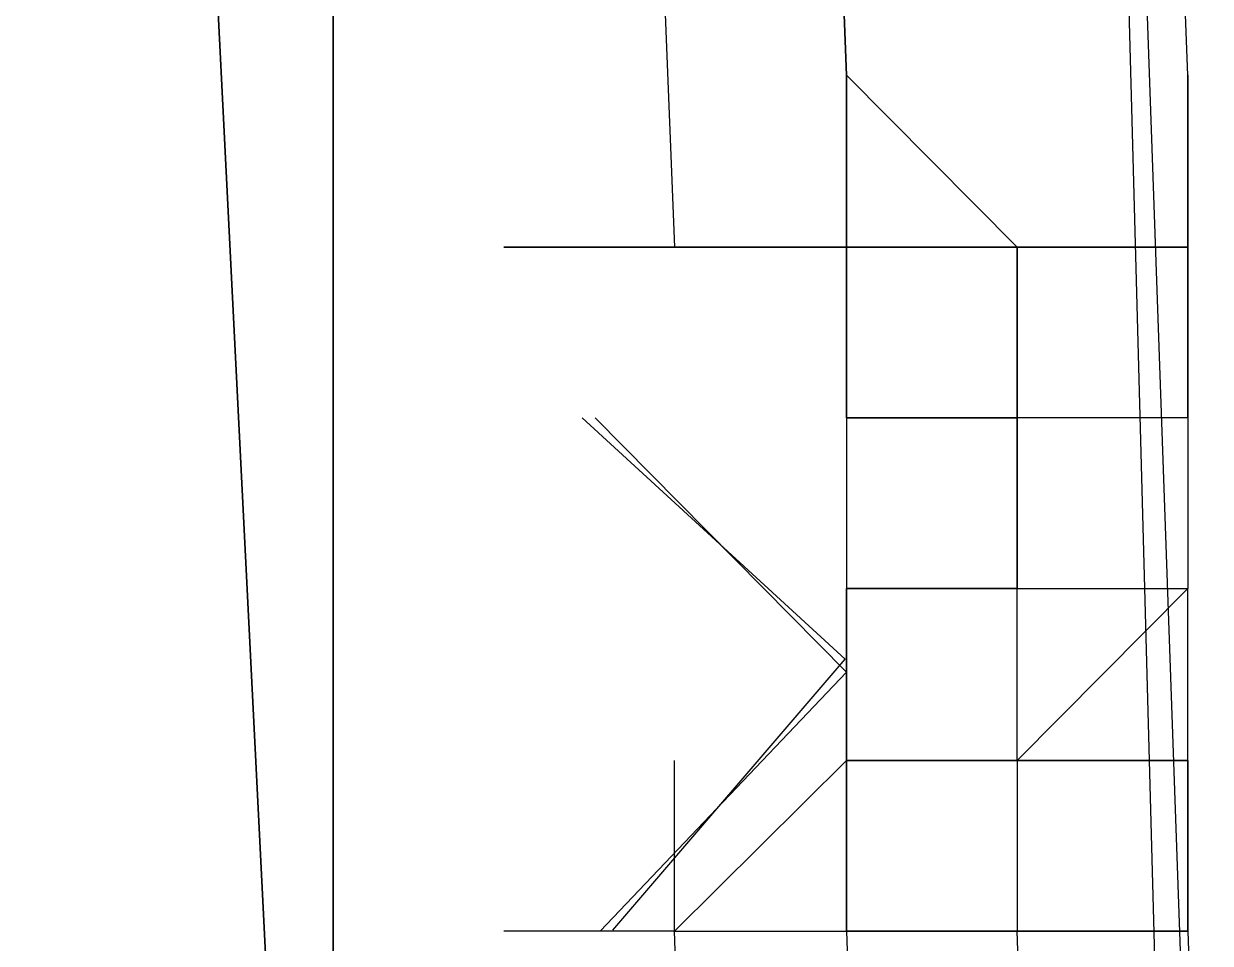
# Model space of a CAD drawing. Header units: feet. Extents: x -84 to 198, y -22 to 181.
# Drawn here: x 138.1626 to 138.255, y 110.7902 to 110.8618 of the extents above; entities that cross this region are included whole.
import ezdxf

# ---------------------------------------------------------------- set-up
doc = ezdxf.new("R2010")
doc.units = ezdxf.units.FT
doc.layers.add('A-LINEA', color=7, linetype='CONTINUOUS')

msp = doc.modelspace()

# ---------------------------------------------------------------- linework, layer by layer
at = {"layer": 'A-LINEA'}
for p, q in [((138.2267, 110.8578), (138.2267, 110.8444)), ((138.2267, 110.8578), (138.2267, 110.8444)), ((138.2, 110.8444), (138.2, 110.8444)), ((138.2, 110.8444), (138.2, 110.8444)), ((138.2, 110.8444), (138.2, 110.8444)), ((138.2, 110.8444), (138.2, 110.8444)), ((138.2133, 110.8444), (138.2133, 110.8444)), ((138.2133, 110.8444), (138.2133, 110.8444)), ((138.2133, 110.8444), (138.2133, 110.8444)), ((138.2133, 110.8444), (138.2267, 110.8444)), ((138.2133, 110.8444), (138.2133, 110.8444)), ((138.2133, 110.8444), (138.2133, 110.8444)), ((138.2133, 110.8444), (138.2133, 110.8444)), ((138.2133, 110.8444), (138.2133, 110.8444)), ((138.2133, 110.8444), (138.2133, 110.8444)), ((138.2133, 110.8444), (138.2133, 110.8444)), ((138.2133, 110.8444), (138.2267, 110.8444)), ((138.2133, 110.8444), (138.2267, 110.8444)), ((138.2133, 110.8444), (138.2133, 110.8444)), ((138.2133, 110.8444), (138.2133, 110.8444)), ((138.2133, 110.8444), (138.2133, 110.8444)), ((138.2133, 110.8444), (138.2133, 110.8444)), ((138.2133, 110.8444), (138.2133, 110.8444)), ((138.2133, 110.8444), (138.2133, 110.8444)), ((138.2133, 110.8444), (138.2133, 110.8444)), ((138.2133, 110.8444), (138.2133, 110.8444)), ((138.2133, 110.8444), (138.2133, 110.8444)), ((138.2133, 110.8444), (138.2133, 110.8444)), ((138.2133, 110.8444), (138.2133, 110.8444)), ((138.2133, 110.8444), (138.2267, 110.8444)), ((138.2133, 110.8444), (138.2133, 110.8444)), ((138.2133, 110.8444), (138.2133, 110.8444)), ((138.2133, 110.8444), (138.2133, 110.8444)), ((138.2133, 110.8444), (138.2133, 110.8444)), ((138.2133, 110.8444), (138.2133, 110.8444)), ((138.2133, 110.8444), (138.2133, 110.8444)), ((138.2133, 110.8444), (138.2267, 110.8444)), ((138.2133, 110.8444), (138.2267, 110.8444)), ((138.2133, 110.8444), (138.2133, 110.8444)), ((138.2133, 110.8444), (138.2133, 110.8444)), ((138.2133, 110.8444), (138.2133, 110.8444)), ((138.2133, 110.8444), (138.2133, 110.8444)), ((138.2133, 110.8444), (138.2133, 110.8444)), ((138.2133, 110.8444), (138.2133, 110.8444)), ((138.2133, 110.8444), (138.2133, 110.8444)), ((138.2133, 110.8444), (138.2133, 110.8444)), ((138.2267, 110.8444), (138.2267, 110.8444)), ((138.2267, 110.8444), (138.2267, 110.8444)), ((138.2267, 110.8444), (138.2267, 110.8444)), ((138.2267, 110.8444), (138.2267, 110.8444)), ((138.2267, 110.8444), (138.24, 110.8444)), ((138.2267, 110.8444), (138.2267, 110.8311)), ((138.2267, 110.8444), (138.2267, 110.8444)), ((138.2267, 110.8444), (138.2267, 110.8444)), ((138.2267, 110.8444), (138.2267, 110.8444)), ((138.2267, 110.8444), (138.2267, 110.8444)), ((138.2267, 110.8444), (138.2267, 110.8444)), ((138.2267, 110.8444), (138.2267, 110.8444)), ((138.2267, 110.8444), (138.2267, 110.8444)), ((138.2267, 110.8444), (138.2267, 110.8444)), ((138.2267, 110.8444), (138.2267, 110.8444)), ((138.24, 110.8444), (138.2267, 110.8444)), ((138.2267, 110.8444), (138.2267, 110.8444)), ((138.2267, 110.8444), (138.2267, 110.8444)), ((138.2267, 110.8444), (138.2267, 110.8444)), ((138.24, 110.8444), (138.2267, 110.8444)), ((138.2267, 110.8444), (138.2267, 110.8444)), ((138.2267, 110.8444), (138.2267, 110.8444)), ((138.2267, 110.8444), (138.2267, 110.8444)), ((138.2267, 110.8444), (138.2267, 110.8311)), ((138.2267, 110.8444), (138.2267, 110.8444)), ((138.2267, 110.8311), (138.2267, 110.8444)), ((138.2267, 110.8444), (138.2267, 110.8444)), ((138.2267, 110.8444), (138.2267, 110.8444)), ((138.2267, 110.8444), (138.2267, 110.8444)), ((138.2267, 110.8444), (138.2267, 110.8444)), ((138.2267, 110.8444), (138.2267, 110.8444)), ((138.2267, 110.8444), (138.2267, 110.8444)), ((138.2267, 110.8444), (138.2267, 110.8444)), ((138.2267, 110.8444), (138.2267, 110.8444)), ((138.2267, 110.8444), (138.2267, 110.8444)), ((138.2267, 110.8444), (138.2267, 110.8444)), ((138.2267, 110.8444), (138.2267, 110.8444)), ((138.2267, 110.8444), (138.2267, 110.8444)), ((138.2267, 110.8444), (138.2267, 110.8444)), ((138.2267, 110.8444), (138.2267, 110.8444)), ((138.2267, 110.8444), (138.2267, 110.8444)), ((138.2267, 110.8444), (138.2267, 110.8444)), ((138.2267, 110.8444), (138.2267, 110.8444)), ((138.2267, 110.8444), (138.24, 110.8444)), ((138.2267, 110.8444), (138.2267, 110.8311)), ((138.2267, 110.8444), (138.2267, 110.8444)), ((138.2267, 110.8444), (138.2267, 110.8444)), ((138.2267, 110.8444), (138.2267, 110.8444)), ((138.2267, 110.8444), (138.2267, 110.8444)), ((138.2267, 110.8444), (138.2267, 110.8444)), ((138.2267, 110.8444), (138.2267, 110.8444)), ((138.2267, 110.8444), (138.2267, 110.8444)), ((138.2267, 110.8444), (138.2267, 110.8444)), ((138.2267, 110.8444), (138.2267, 110.8444)), ((138.24, 110.8444), (138.2267, 110.8444)), ((138.2267, 110.8444), (138.2267, 110.8444)), ((138.2267, 110.8444), (138.2267, 110.8444)), ((138.2267, 110.8444), (138.2267, 110.8444)), ((138.24, 110.8444), (138.2267, 110.8444)), ((138.2267, 110.8444), (138.2267, 110.8444)), ((138.2267, 110.8444), (138.2267, 110.8444)), ((138.2267, 110.8444), (138.2267, 110.8444)), ((138.2267, 110.8444), (138.2267, 110.8311)), ((138.2267, 110.8444), (138.2267, 110.8444)), ((138.2267, 110.8311), (138.2267, 110.8444)), ((138.2267, 110.8444), (138.2267, 110.8444)), ((138.2267, 110.8444), (138.2267, 110.8444)), ((138.2267, 110.8444), (138.2267, 110.8444)), ((138.2267, 110.8444), (138.2267, 110.8444)), ((138.2267, 110.8444), (138.2267, 110.8444)), ((138.2267, 110.8444), (138.2267, 110.8444)), ((138.2267, 110.8444), (138.2267, 110.8444)), ((138.2267, 110.8444), (138.2267, 110.8444)), ((138.2267, 110.8444), (138.2267, 110.8444)), ((138.2267, 110.8444), (138.2267, 110.8444)), ((138.2267, 110.8444), (138.2267, 110.8444)), ((138.2267, 110.8444), (138.2267, 110.8444)), ((138.2267, 110.8444), (138.2267, 110.8444)), ((138.24, 110.8444), (138.24, 110.8444)), ((138.24, 110.8444), (138.24, 110.8444)), ((138.24, 110.8444), (138.24, 110.8444)), ((138.24, 110.8444), (138.24, 110.8444)), ((138.24, 110.8444), (138.24, 110.8444)), ((138.24, 110.8444), (138.24, 110.8444)), ((138.24, 110.8444), (138.24, 110.8444)), ((138.24, 110.8444), (138.24, 110.8444)), ((138.24, 110.8444), (138.24, 110.8311)), ((138.24, 110.8444), (138.24, 110.8444)), ((138.24, 110.8444), (138.24, 110.8444)), ((138.24, 110.8444), (138.24, 110.8311)), ((138.24, 110.8444), (138.24, 110.8444)), ((138.24, 110.8444), (138.24, 110.8444)), ((138.24, 110.8444), (138.24, 110.8444)), ((138.24, 110.8444), (138.24, 110.8444)), ((138.24, 110.8444), (138.24, 110.8444)), ((138.24, 110.8444), (138.24, 110.8311)), ((138.24, 110.8444), (138.24, 110.8444)), ((138.24, 110.8444), (138.24, 110.8444)), ((138.24, 110.8444), (138.24, 110.8444)), ((138.24, 110.8444), (138.24, 110.8444)), ((138.24, 110.8444), (138.2533, 110.8444)), ((138.24, 110.8444), (138.24, 110.8444)), ((138.24, 110.8444), (138.24, 110.8444)), ((138.24, 110.8444), (138.24, 110.8444)), ((138.24, 110.8444), (138.24, 110.8444)), ((138.24, 110.8444), (138.24, 110.8444)), ((138.24, 110.8444), (138.24, 110.8444)), ((138.24, 110.8444), (138.24, 110.8444)), ((138.24, 110.8444), (138.24, 110.8444)), ((138.24, 110.8444), (138.24, 110.8444)), ((138.24, 110.8444), (138.24, 110.8444)), ((138.24, 110.8444), (138.24, 110.8444)), ((138.24, 110.8444), (138.24, 110.8444)), ((138.24, 110.8444), (138.24, 110.8444)), ((138.24, 110.8444), (138.24, 110.8444)), ((138.24, 110.8444), (138.24, 110.8444)), ((138.24, 110.8444), (138.24, 110.8444)), ((138.24, 110.8444), (138.24, 110.8444)), ((138.24, 110.8444), (138.24, 110.8444)), ((138.24, 110.8444), (138.24, 110.8444)), ((138.24, 110.8444), (138.24, 110.8444)), ((138.24, 110.8444), (138.24, 110.8444)), ((138.24, 110.8444), (138.24, 110.8444)), ((138.24, 110.8444), (138.24, 110.8444)), ((138.24, 110.8444), (138.24, 110.8444)), ((138.24, 110.8311), (138.24, 110.8444)), ((138.24, 110.8444), (138.24, 110.8444)), ((138.2533, 110.8444), (138.24, 110.8444)), ((138.24, 110.8444), (138.24, 110.8444)), ((138.2533, 110.8444), (138.24, 110.8444)), ((138.24, 110.8444), (138.24, 110.8444)), ((138.24, 110.8444), (138.24, 110.8444)), ((138.24, 110.8444), (138.24, 110.8444)), ((138.24, 110.8444), (138.24, 110.8444)), ((138.24, 110.8444), (138.24, 110.8444)), ((138.24, 110.8444), (138.24, 110.8444)), ((138.24, 110.8444), (138.24, 110.8444)), ((138.24, 110.8444), (138.24, 110.8444)), ((138.24, 110.8444), (138.24, 110.8444)), ((138.24, 110.8444), (138.24, 110.8311)), ((138.24, 110.8444), (138.24, 110.8444)), ((138.24, 110.8444), (138.24, 110.8444)), ((138.24, 110.8444), (138.24, 110.8311)), ((138.24, 110.8444), (138.24, 110.8444)), ((138.24, 110.8444), (138.24, 110.8444)), ((138.24, 110.8444), (138.24, 110.8444)), ((138.24, 110.8444), (138.24, 110.8444)), ((138.24, 110.8444), (138.24, 110.8444)), ((138.24, 110.8444), (138.24, 110.8311)), ((138.24, 110.8444), (138.24, 110.8444)), ((138.24, 110.8444), (138.24, 110.8444)), ((138.24, 110.8444), (138.24, 110.8444)), ((138.24, 110.8444), (138.24, 110.8444)), ((138.24, 110.8444), (138.2533, 110.8444)), ((138.24, 110.8444), (138.24, 110.8444)), ((138.24, 110.8444), (138.24, 110.8444)), ((138.24, 110.8444), (138.24, 110.8444)), ((138.24, 110.8444), (138.24, 110.8444)), ((138.24, 110.8444), (138.24, 110.8444)), ((138.24, 110.8444), (138.24, 110.8444)), ((138.24, 110.8444), (138.24, 110.8444)), ((138.24, 110.8444), (138.24, 110.8444)), ((138.24, 110.8444), (138.24, 110.8444)), ((138.24, 110.8444), (138.24, 110.8444)), ((138.24, 110.8444), (138.24, 110.8444)), ((138.24, 110.8444), (138.24, 110.8444)), ((138.24, 110.8444), (138.24, 110.8444)), ((138.24, 110.8444), (138.24, 110.8444)), ((138.24, 110.8444), (138.24, 110.8444)), ((138.24, 110.8444), (138.24, 110.8444)), ((138.24, 110.8444), (138.24, 110.8444)), ((138.24, 110.8444), (138.24, 110.8444)), ((138.24, 110.8444), (138.24, 110.8444)), ((138.24, 110.8444), (138.24, 110.8444)), ((138.24, 110.8444), (138.24, 110.8444)), ((138.24, 110.8444), (138.24, 110.8444)), ((138.24, 110.8444), (138.24, 110.8444)), ((138.24, 110.8444), (138.24, 110.8444)), ((138.24, 110.8311), (138.24, 110.8444)), ((138.24, 110.8444), (138.24, 110.8444)), ((138.2533, 110.8444), (138.24, 110.8444)), ((138.24, 110.8444), (138.24, 110.8444)), ((138.2533, 110.8444), (138.24, 110.8444)), ((138.24, 110.8444), (138.24, 110.8444)), ((138.2533, 110.8444), (138.2533, 110.8444)), ((138.2533, 110.8444), (138.2533, 110.8444)), ((138.2533, 110.8444), (138.2533, 110.8444)), ((138.2533, 110.8444), (138.2533, 110.8444)), ((138.2533, 110.8444), (138.2533, 110.8444)), ((138.2533, 110.8444), (138.2533, 110.8444)), ((138.2533, 110.8444), (138.2533, 110.8444)), ((138.2533, 110.8444), (138.2533, 110.8444)), ((138.2533, 110.8311), (138.2533, 110.8444)), ((138.2533, 110.8444), (138.2533, 110.8444)), ((138.2533, 110.8444), (138.2533, 110.8444)), ((138.2533, 110.8444), (138.2533, 110.8444)), ((138.2533, 110.8444), (138.2533, 110.8444)), ((138.2533, 110.8444), (138.2533, 110.8444)), ((138.2533, 110.8444), (138.2533, 110.8444)), ((138.2533, 110.8444), (138.2533, 110.8311)), ((138.2533, 110.8444), (138.2533, 110.8444)), ((138.2533, 110.8444), (138.2533, 110.8444)), ((138.2533, 110.8444), (138.2533, 110.8444)), ((138.2533, 110.8444), (138.2533, 110.8444)), ((138.2533, 110.8444), (138.2533, 110.8444)), ((138.2533, 110.8444), (138.2533, 110.8444)), ((138.2533, 110.8444), (138.2533, 110.8444)), ((138.2533, 110.8444), (138.2533, 110.8444)), ((138.2533, 110.8444), (138.2533, 110.8444)), ((138.2533, 110.8444), (138.2533, 110.8444)), ((138.2533, 110.8444), (138.2533, 110.8444)), ((138.2533, 110.8311), (138.2533, 110.8444)), ((138.2533, 110.8444), (138.2533, 110.8444)), ((138.2533, 110.8444), (138.2533, 110.8444)), ((138.2533, 110.8444), (138.2533, 110.8444)), ((138.2533, 110.8444), (138.2533, 110.8444)), ((138.2533, 110.8444), (138.2533, 110.8444)), ((138.2533, 110.8444), (138.2533, 110.8444)), ((138.2533, 110.8444), (138.2533, 110.8311)), ((138.2533, 110.8444), (138.2533, 110.8444)), ((138.2533, 110.8444), (138.2533, 110.8444)), ((138.2533, 110.8444), (138.2533, 110.8444)), ((138.2267, 110.8311), (138.2267, 110.8311)), ((138.2267, 110.8311), (138.2267, 110.8178)), ((138.2267, 110.8311), (138.2267, 110.8311)), ((138.2267, 110.8311), (138.2267, 110.8311)), ((138.2267, 110.8311), (138.2267, 110.8311)), ((138.2267, 110.8311), (138.2267, 110.8311)), ((138.2267, 110.8311), (138.2267, 110.8311)), ((138.2267, 110.8311), (138.2267, 110.8311)), ((138.2267, 110.8311), (138.2267, 110.8311)), ((138.2267, 110.8311), (138.2267, 110.8311)), ((138.2267, 110.8311), (138.24, 110.8311)), ((138.2267, 110.8311), (138.2267, 110.8311)), ((138.2267, 110.8311), (138.2267, 110.8311)), ((138.2267, 110.8311), (138.2267, 110.8311)), ((138.2267, 110.8311), (138.2267, 110.8311)), ((138.2267, 110.8311), (138.2267, 110.8311)), ((138.2267, 110.8311), (138.2267, 110.8311)), ((138.2267, 110.8311), (138.2267, 110.8311)), ((138.2267, 110.8311), (138.2267, 110.8311)), ((138.2267, 110.8311), (138.2267, 110.8311)), ((138.2267, 110.8311), (138.2267, 110.8311)), ((138.2267, 110.8311), (138.2267, 110.8311)), ((138.2267, 110.8311), (138.2267, 110.8311)), ((138.2267, 110.8311), (138.2267, 110.8311)), ((138.2267, 110.8311), (138.24, 110.8311)), ((138.2267, 110.8311), (138.2267, 110.8311)), ((138.2267, 110.8311), (138.2267, 110.8311)), ((138.2267, 110.8311), (138.2267, 110.8311)), ((138.2267, 110.8311), (138.2267, 110.8311)), ((138.2267, 110.8311), (138.2267, 110.8311)), ((138.2267, 110.8311), (138.2267, 110.8311)), ((138.2267, 110.8311), (138.2267, 110.8311)), ((138.2267, 110.8311), (138.2267, 110.8311)), ((138.2267, 110.8311), (138.2267, 110.8311)), ((138.2267, 110.8311), (138.2267, 110.8311)), ((138.2267, 110.8311), (138.2267, 110.8311)), ((138.2267, 110.8311), (138.2267, 110.8311)), ((138.2267, 110.8311), (138.2267, 110.8311)), ((138.24, 110.8311), (138.2267, 110.8311)), ((138.2267, 110.8311), (138.2267, 110.8311)), ((138.2267, 110.8311), (138.2267, 110.8311)), ((138.24, 110.8311), (138.2267, 110.8311)), ((138.2267, 110.8311), (138.2267, 110.8311)), ((138.2267, 110.8311), (138.2267, 110.8311)), ((138.2267, 110.8311), (138.2267, 110.8311)), ((138.2267, 110.8311), (138.2267, 110.8311)), ((138.2267, 110.8311), (138.2267, 110.8311)), ((138.2267, 110.8311), (138.2267, 110.8178)), ((138.2267, 110.8311), (138.2267, 110.8311)), ((138.2267, 110.8311), (138.2267, 110.8311)), ((138.2267, 110.8311), (138.2267, 110.8311)), ((138.2267, 110.8311), (138.2267, 110.8311)), ((138.2267, 110.8311), (138.2267, 110.8311)), ((138.2267, 110.8311), (138.2267, 110.8311)), ((138.2267, 110.8311), (138.2267, 110.8311)), ((138.2267, 110.8311), (138.2267, 110.8311)), ((138.2267, 110.8311), (138.24, 110.8311)), ((138.2267, 110.8311), (138.2267, 110.8311)), ((138.2267, 110.8311), (138.2267, 110.8311)), ((138.2267, 110.8311), (138.2267, 110.8311)), ((138.2267, 110.8311), (138.2267, 110.8311)), ((138.2267, 110.8311), (138.2267, 110.8311)), ((138.2267, 110.8311), (138.2267, 110.8311)), ((138.2267, 110.8311), (138.2267, 110.8311)), ((138.2267, 110.8311), (138.2267, 110.8311)), ((138.2267, 110.8311), (138.2267, 110.8311)), ((138.2267, 110.8311), (138.2267, 110.8311)), ((138.2267, 110.8311), (138.2267, 110.8311)), ((138.2267, 110.8311), (138.2267, 110.8311)), ((138.2267, 110.8311), (138.2267, 110.8311)), ((138.2267, 110.8311), (138.24, 110.8311)), ((138.2267, 110.8311), (138.2267, 110.8311)), ((138.2267, 110.8311), (138.2267, 110.8311)), ((138.2267, 110.8311), (138.2267, 110.8311)), ((138.2267, 110.8311), (138.2267, 110.8311)), ((138.2267, 110.8311), (138.2267, 110.8311)), ((138.2267, 110.8311), (138.2267, 110.8311)), ((138.2267, 110.8311), (138.2267, 110.8311)), ((138.2267, 110.8311), (138.2267, 110.8311)), ((138.2267, 110.8311), (138.2267, 110.8311)), ((138.2267, 110.8311), (138.2267, 110.8311)), ((138.2267, 110.8311), (138.2267, 110.8311)), ((138.2267, 110.8311), (138.2267, 110.8311)), ((138.2267, 110.8311), (138.2267, 110.8311)), ((138.24, 110.8311), (138.2267, 110.8311)), ((138.2267, 110.8311), (138.2267, 110.8311)), ((138.2267, 110.8311), (138.2267, 110.8311)), ((138.24, 110.8311), (138.2267, 110.8311)), ((138.2267, 110.8311), (138.2267, 110.8311)), ((138.2267, 110.8311), (138.2267, 110.8311)), ((138.2267, 110.8311), (138.2267, 110.8311)), ((138.2267, 110.8311), (138.2267, 110.8311)), ((138.24, 110.8311), (138.24, 110.8311)), ((138.24, 110.8311), (138.24, 110.8311)), ((138.24, 110.8311), (138.24, 110.8178)), ((138.24, 110.8311), (138.24, 110.8311)), ((138.24, 110.8311), (138.24, 110.8311)), ((138.24, 110.8311), (138.24, 110.8311)), ((138.24, 110.8311), (138.24, 110.8311)), ((138.24, 110.8311), (138.24, 110.8311)), ((138.24, 110.8311), (138.24, 110.8311)), ((138.24, 110.8311), (138.24, 110.8311)), ((138.24, 110.8311), (138.24, 110.8311)), ((138.24, 110.8311), (138.24, 110.8311)), ((138.24, 110.8311), (138.24, 110.8311)), ((138.24, 110.8311), (138.24, 110.8311)), ((138.2533, 110.8311), (138.24, 110.8311)), ((138.24, 110.8311), (138.24, 110.8311)), ((138.24, 110.8311), (138.24, 110.8311)), ((138.24, 110.8311), (138.24, 110.8311)), ((138.24, 110.8311), (138.24, 110.8311)), ((138.24, 110.8311), (138.24, 110.8311)), ((138.24, 110.8311), (138.24, 110.8311)), ((138.2533, 110.8311), (138.24, 110.8311)), ((138.24, 110.8311), (138.24, 110.8311)), ((138.24, 110.8311), (138.24, 110.8311)), ((138.24, 110.8311), (138.24, 110.8311)), ((138.24, 110.8178), (138.24, 110.8311)), ((138.24, 110.8311), (138.24, 110.8311)), ((138.24, 110.8311), (138.24, 110.8311)), ((138.24, 110.8178), (138.24, 110.8311)), ((138.24, 110.8311), (138.24, 110.8311)), ((138.24, 110.8311), (138.24, 110.8311)), ((138.24, 110.8311), (138.24, 110.8311)), ((138.24, 110.8311), (138.24, 110.8311)), ((138.24, 110.8311), (138.24, 110.8311)), ((138.24, 110.8311), (138.24, 110.8311)), ((138.24, 110.8311), (138.24, 110.8311)), ((138.24, 110.8311), (138.24, 110.8311)), ((138.24, 110.8311), (138.24, 110.8311)), ((138.24, 110.8311), (138.24, 110.8311)), ((138.24, 110.8311), (138.24, 110.8311)), ((138.24, 110.8178), (138.24, 110.8311)), ((138.24, 110.8311), (138.24, 110.8311)), ((138.24, 110.8311), (138.24, 110.8311)), ((138.24, 110.8311), (138.24, 110.8311)), ((138.24, 110.8178), (138.24, 110.8311)), ((138.24, 110.8311), (138.24, 110.8311)), ((138.24, 110.8178), (138.24, 110.8311)), ((138.24, 110.8311), (138.24, 110.8311)), ((138.24, 110.8311), (138.24, 110.8311)), ((138.24, 110.8311), (138.24, 110.8311)), ((138.24, 110.8311), (138.24, 110.8311)), ((138.24, 110.8311), (138.24, 110.8311)), ((138.24, 110.8311), (138.24, 110.8311)), ((138.24, 110.8311), (138.24, 110.8311)), ((138.24, 110.8311), (138.24, 110.8311)), ((138.24, 110.8311), (138.24, 110.8311)), ((138.24, 110.8311), (138.24, 110.8311)), ((138.24, 110.8311), (138.24, 110.8311)), ((138.24, 110.8311), (138.24, 110.8311)), ((138.24, 110.8311), (138.24, 110.8311)), ((138.24, 110.8311), (138.24, 110.8311)), ((138.24, 110.8311), (138.24, 110.8178)), ((138.24, 110.8311), (138.24, 110.8311)), ((138.24, 110.8311), (138.24, 110.8311)), ((138.24, 110.8311), (138.24, 110.8311)), ((138.24, 110.8311), (138.24, 110.8311)), ((138.24, 110.8311), (138.24, 110.8311)), ((138.24, 110.8311), (138.24, 110.8311)), ((138.24, 110.8311), (138.24, 110.8311)), ((138.24, 110.8311), (138.24, 110.8311)), ((138.24, 110.8311), (138.24, 110.8311)), ((138.24, 110.8311), (138.24, 110.8311)), ((138.24, 110.8311), (138.24, 110.8311)), ((138.2533, 110.8311), (138.24, 110.8311)), ((138.24, 110.8311), (138.24, 110.8311)), ((138.24, 110.8311), (138.24, 110.8311)), ((138.24, 110.8311), (138.24, 110.8311)), ((138.24, 110.8311), (138.24, 110.8311)), ((138.24, 110.8311), (138.24, 110.8311)), ((138.24, 110.8311), (138.24, 110.8311)), ((138.2533, 110.8311), (138.24, 110.8311)), ((138.24, 110.8311), (138.24, 110.8311)), ((138.24, 110.8311), (138.24, 110.8311)), ((138.24, 110.8311), (138.24, 110.8311)), ((138.24, 110.8178), (138.24, 110.8311)), ((138.24, 110.8311), (138.24, 110.8311)), ((138.24, 110.8311), (138.24, 110.8311)), ((138.24, 110.8178), (138.24, 110.8311)), ((138.24, 110.8311), (138.24, 110.8311)), ((138.24, 110.8311), (138.24, 110.8311)), ((138.24, 110.8311), (138.24, 110.8311)), ((138.24, 110.8311), (138.24, 110.8311)), ((138.24, 110.8311), (138.24, 110.8311)), ((138.24, 110.8311), (138.24, 110.8311)), ((138.24, 110.8311), (138.24, 110.8311)), ((138.24, 110.8311), (138.24, 110.8311)), ((138.24, 110.8311), (138.24, 110.8311)), ((138.24, 110.8311), (138.24, 110.8311)), ((138.24, 110.8311), (138.24, 110.8311)), ((138.24, 110.8178), (138.24, 110.8311)), ((138.24, 110.8311), (138.24, 110.8311)), ((138.24, 110.8311), (138.24, 110.8311)), ((138.24, 110.8311), (138.24, 110.8311)), ((138.24, 110.8178), (138.24, 110.8311)), ((138.24, 110.8311), (138.24, 110.8311)), ((138.24, 110.8178), (138.24, 110.8311)), ((138.24, 110.8311), (138.24, 110.8311)), ((138.24, 110.8311), (138.24, 110.8311)), ((138.24, 110.8311), (138.24, 110.8311)), ((138.24, 110.8311), (138.24, 110.8311)), ((138.24, 110.8311), (138.24, 110.8311)), ((138.24, 110.8311), (138.24, 110.8311)), ((138.24, 110.8311), (138.24, 110.8311)), ((138.24, 110.8311), (138.24, 110.8311)), ((138.24, 110.8311), (138.24, 110.8311)), ((138.24, 110.8311), (138.24, 110.8311)), ((138.24, 110.8311), (138.24, 110.8311)), ((138.24, 110.8311), (138.24, 110.8311)), ((138.2533, 110.8311), (138.2533, 110.8311)), ((138.2533, 110.8311), (138.2533, 110.8178)), ((138.2533, 110.8311), (138.2533, 110.8311)), ((138.2533, 110.8311), (138.2533, 110.8311)), ((138.2533, 110.8311), (138.2533, 110.8311)), ((138.2533, 110.8311), (138.2533, 110.8311)), ((138.2533, 110.8311), (138.2533, 110.8311)), ((138.2533, 110.8311), (138.2533, 110.8311)), ((138.2533, 110.8311), (138.2533, 110.8311)), ((138.2533, 110.8311), (138.2533, 110.8311)), ((138.2533, 110.8311), (138.2533, 110.8311)), ((138.2533, 110.8311), (138.2533, 110.8311)), ((138.2533, 110.8311), (138.2533, 110.8311)), ((138.2533, 110.8311), (138.2533, 110.8311)), ((138.2533, 110.8311), (138.2533, 110.8178)), ((138.2533, 110.8311), (138.2533, 110.8311)), ((138.2533, 110.8311), (138.2533, 110.8311)), ((138.2533, 110.8311), (138.2533, 110.8311)), ((138.2533, 110.8311), (138.2533, 110.8311)), ((138.2533, 110.8311), (138.2533, 110.8311)), ((138.2533, 110.8311), (138.2533, 110.8311)), ((138.2533, 110.8311), (138.2533, 110.8311)), ((138.2533, 110.8311), (138.2533, 110.8311)), ((138.2533, 110.8311), (138.2533, 110.8311)), ((138.2533, 110.8311), (138.2533, 110.8311)), ((138.2533, 110.8311), (138.2533, 110.8311)), ((138.2267, 110.8178), (138.2267, 110.8178)), ((138.2267, 110.8178), (138.2267, 110.8178)), ((138.2267, 110.8178), (138.2267, 110.8178)), ((138.2267, 110.8178), (138.2267, 110.8178)), ((138.2267, 110.8178), (138.2267, 110.8178)), ((138.2267, 110.8178), (138.2267, 110.8044)), ((138.2267, 110.8178), (138.2267, 110.8178)), ((138.2267, 110.8178), (138.2267, 110.8178)), ((138.2267, 110.8178), (138.2267, 110.8178)), ((138.2267, 110.8178), (138.2267, 110.8178)), ((138.2267, 110.8178), (138.2267, 110.8178)), ((138.2267, 110.8178), (138.2267, 110.8178)), ((138.2267, 110.8178), (138.24, 110.8178)), ((138.2267, 110.8178), (138.2267, 110.8178)), ((138.2267, 110.8178), (138.24, 110.8178)), ((138.24, 110.8178), (138.2267, 110.8178)), ((138.2267, 110.8044), (138.2267, 110.8178)), ((138.2267, 110.8044), (138.2267, 110.8178)), ((138.2267, 110.8178), (138.2267, 110.8178)), ((138.2267, 110.8178), (138.2267, 110.8178)), ((138.2267, 110.8178), (138.2267, 110.8178)), ((138.2267, 110.8178), (138.2267, 110.8178)), ((138.2267, 110.8178), (138.2267, 110.8178)), ((138.2267, 110.8178), (138.2267, 110.8178)), ((138.2267, 110.8178), (138.2267, 110.8178)), ((138.2267, 110.8178), (138.2267, 110.8178)), ((138.2267, 110.8178), (138.2267, 110.8178)), ((138.24, 110.8178), (138.2267, 110.8178)), ((138.2267, 110.8178), (138.2267, 110.8178)), ((138.2267, 110.8178), (138.2267, 110.8178)), ((138.2267, 110.8178), (138.2267, 110.8178)), ((138.24, 110.8178), (138.2267, 110.8178)), ((138.2267, 110.8178), (138.24, 110.8178)), ((138.2267, 110.8178), (138.2267, 110.8044)), ((138.2267, 110.8178), (138.2267, 110.8044)), ((138.2267, 110.8178), (138.2267, 110.8178)), ((138.2267, 110.8178), (138.2267, 110.8178)), ((138.2267, 110.8178), (138.2267, 110.8178)), ((138.2267, 110.8178), (138.2267, 110.8178)), ((138.2267, 110.8178), (138.2267, 110.8178)), ((138.2267, 110.8178), (138.2267, 110.8044)), ((138.2267, 110.8178), (138.2267, 110.8178)), ((138.2267, 110.8178), (138.2267, 110.8178)), ((138.2267, 110.8178), (138.2267, 110.8178)), ((138.2267, 110.8178), (138.2267, 110.8178)), ((138.2267, 110.8178), (138.2267, 110.8178)), ((138.2267, 110.8178), (138.2267, 110.8178)), ((138.2267, 110.8178), (138.24, 110.8178)), ((138.2267, 110.8178), (138.2267, 110.8178)), ((138.2267, 110.8178), (138.24, 110.8178)), ((138.24, 110.8178), (138.2267, 110.8178)), ((138.2267, 110.8044), (138.2267, 110.8178)), ((138.2267, 110.8044), (138.2267, 110.8178)), ((138.2267, 110.8178), (138.2267, 110.8178)), ((138.2267, 110.8178), (138.2267, 110.8178)), ((138.2267, 110.8178), (138.2267, 110.8178)), ((138.2267, 110.8178), (138.2267, 110.8178)), ((138.2267, 110.8178), (138.2267, 110.8178)), ((138.2267, 110.8178), (138.2267, 110.8178)), ((138.2267, 110.8178), (138.2267, 110.8178)), ((138.2267, 110.8178), (138.2267, 110.8178)), ((138.2267, 110.8178), (138.2267, 110.8178)), ((138.24, 110.8178), (138.2267, 110.8178)), ((138.2267, 110.8178), (138.2267, 110.8178)), ((138.2267, 110.8178), (138.2267, 110.8178)), ((138.2267, 110.8178), (138.2267, 110.8178)), ((138.24, 110.8178), (138.2267, 110.8178)), ((138.2267, 110.8178), (138.24, 110.8178)), ((138.2267, 110.8178), (138.2267, 110.8044)), ((138.2267, 110.8178), (138.2267, 110.8044)), ((138.24, 110.8178), (138.24, 110.8178)), ((138.24, 110.8178), (138.24, 110.8178)), ((138.24, 110.8178), (138.24, 110.8178)), ((138.24, 110.8178), (138.2533, 110.8178)), ((138.24, 110.8178), (138.24, 110.8178)), ((138.24, 110.8178), (138.24, 110.8178)), ((138.24, 110.8178), (138.24, 110.8178)), ((138.24, 110.8178), (138.24, 110.8178)), ((138.24, 110.8178), (138.24, 110.8178)), ((138.24, 110.8178), (138.24, 110.8178)), ((138.24, 110.8178), (138.24, 110.8178)), ((138.24, 110.8178), (138.24, 110.8178)), ((138.24, 110.8178), (138.24, 110.8178)), ((138.24, 110.8178), (138.24, 110.8178)), ((138.24, 110.8178), (138.24, 110.8178)), ((138.24, 110.8178), (138.24, 110.8178)), ((138.24, 110.8178), (138.24, 110.8178)), ((138.24, 110.8178), (138.24, 110.8178)), ((138.24, 110.8178), (138.24, 110.8178)), ((138.24, 110.8178), (138.24, 110.8178)), ((138.24, 110.8178), (138.24, 110.8178)), ((138.24, 110.8178), (138.24, 110.8178)), ((138.24, 110.8178), (138.24, 110.8178)), ((138.24, 110.8178), (138.24, 110.8178)), ((138.24, 110.8178), (138.2533, 110.8178)), ((138.24, 110.8178), (138.24, 110.8178)), ((138.24, 110.8178), (138.24, 110.8178)), ((138.24, 110.8178), (138.24, 110.8178)), ((138.24, 110.8178), (138.24, 110.8178)), ((138.24, 110.8178), (138.24, 110.8178)), ((138.24, 110.8044), (138.24, 110.8178)), ((138.24, 110.8178), (138.24, 110.8178)), ((138.24, 110.8178), (138.24, 110.8178)), ((138.24, 110.8178), (138.24, 110.8178)), ((138.24, 110.8178), (138.24, 110.8178)), ((138.24, 110.8178), (138.24, 110.8178)), ((138.24, 110.8178), (138.24, 110.8178)), ((138.24, 110.8178), (138.24, 110.8178)), ((138.24, 110.8178), (138.24, 110.8178)), ((138.24, 110.8178), (138.24, 110.8178)), ((138.24, 110.8178), (138.24, 110.8178)), ((138.24, 110.8178), (138.24, 110.8178)), ((138.24, 110.8178), (138.24, 110.8178)), ((138.24, 110.8178), (138.24, 110.8178)), ((138.24, 110.8178), (138.24, 110.8178)), ((138.24, 110.8178), (138.24, 110.8178)), ((138.24, 110.8178), (138.2533, 110.8178)), ((138.24, 110.8178), (138.24, 110.8178)), ((138.24, 110.8178), (138.24, 110.8178)), ((138.24, 110.8178), (138.24, 110.8178)), ((138.24, 110.8178), (138.24, 110.8178)), ((138.24, 110.8178), (138.24, 110.8178)), ((138.24, 110.8178), (138.24, 110.8178)), ((138.24, 110.8178), (138.24, 110.8178)), ((138.24, 110.8178), (138.2533, 110.8178)), ((138.24, 110.8178), (138.24, 110.8178)), ((138.24, 110.8178), (138.24, 110.8178)), ((138.24, 110.8178), (138.24, 110.8178)), ((138.24, 110.8178), (138.24, 110.8178)), ((138.24, 110.8178), (138.24, 110.8178)), ((138.24, 110.8178), (138.24, 110.8178)), ((138.24, 110.8178), (138.24, 110.8178)), ((138.24, 110.8178), (138.24, 110.8178)), ((138.24, 110.8178), (138.24, 110.8178)), ((138.24, 110.8178), (138.24, 110.8178)), ((138.24, 110.8178), (138.24, 110.8178)), ((138.24, 110.8178), (138.24, 110.8178)), ((138.24, 110.8178), (138.24, 110.8178)), ((138.24, 110.8178), (138.24, 110.8178)), ((138.24, 110.8178), (138.24, 110.8178)), ((138.24, 110.8178), (138.24, 110.8178)), ((138.24, 110.8178), (138.24, 110.8178)), ((138.24, 110.8178), (138.24, 110.8178)), ((138.24, 110.8178), (138.24, 110.8178)), ((138.24, 110.8178), (138.24, 110.8178)), ((138.24, 110.8178), (138.2533, 110.8178)), ((138.24, 110.8178), (138.24, 110.8178)), ((138.24, 110.8178), (138.24, 110.8178)), ((138.24, 110.8178), (138.24, 110.8178)), ((138.24, 110.8178), (138.24, 110.8178)), ((138.24, 110.8178), (138.24, 110.8178)), ((138.24, 110.8044), (138.24, 110.8178)), ((138.24, 110.8178), (138.24, 110.8178)), ((138.24, 110.8178), (138.24, 110.8178)), ((138.24, 110.8178), (138.24, 110.8178)), ((138.24, 110.8178), (138.24, 110.8178)), ((138.24, 110.8178), (138.24, 110.8178)), ((138.24, 110.8178), (138.24, 110.8178)), ((138.24, 110.8178), (138.24, 110.8178)), ((138.24, 110.8178), (138.24, 110.8178)), ((138.24, 110.8178), (138.24, 110.8178)), ((138.24, 110.8178), (138.24, 110.8178)), ((138.24, 110.8178), (138.24, 110.8178)), ((138.24, 110.8178), (138.24, 110.8178)), ((138.24, 110.8178), (138.24, 110.8178)), ((138.24, 110.8178), (138.24, 110.8178)), ((138.24, 110.8178), (138.24, 110.8178)), ((138.24, 110.8178), (138.2533, 110.8178)), ((138.24, 110.8178), (138.24, 110.8178)), ((138.24, 110.8178), (138.24, 110.8178)), ((138.24, 110.8178), (138.24, 110.8178)), ((138.24, 110.8178), (138.24, 110.8178)), ((138.2533, 110.8178), (138.2533, 110.8178)), ((138.2533, 110.8178), (138.2533, 110.8178)), ((138.2533, 110.8178), (138.2533, 110.8178)), ((138.2533, 110.8178), (138.2533, 110.8178)), ((138.2533, 110.8178), (138.2533, 110.8178)), ((138.2533, 110.8178), (138.2533, 110.8178)), ((138.2533, 110.8178), (138.2533, 110.8178)), ((138.2533, 110.8178), (138.2533, 110.8178)), ((138.2533, 110.8178), (138.2533, 110.8178)), ((138.2533, 110.8178), (138.2533, 110.8178)), ((138.2533, 110.8178), (138.2533, 110.8178)), ((138.2533, 110.8178), (138.2533, 110.8178)), ((138.2533, 110.8044), (138.2533, 110.8178)), ((138.2533, 110.8178), (138.2533, 110.8178)), ((138.2533, 110.8178), (138.2533, 110.8178)), ((138.2533, 110.8178), (138.2533, 110.8178)), ((138.2533, 110.8178), (138.2533, 110.8178)), ((138.2533, 110.8178), (138.2533, 110.8178)), ((138.2533, 110.8178), (138.2533, 110.8178)), ((138.2533, 110.8178), (138.2533, 110.8178)), ((138.2533, 110.8178), (138.2533, 110.8178)), ((138.2533, 110.8178), (138.2533, 110.8178)), ((138.2533, 110.8178), (138.2533, 110.8178)), ((138.2533, 110.8178), (138.2533, 110.8178)), ((138.2533, 110.8178), (138.2533, 110.8178)), ((138.2533, 110.8178), (138.2533, 110.8178)), ((138.2533, 110.8178), (138.2533, 110.8178)), ((138.2533, 110.8178), (138.2533, 110.8178)), ((138.2533, 110.8178), (138.2533, 110.8178)), ((138.2533, 110.8178), (138.2533, 110.8178)), ((138.2533, 110.8044), (138.2533, 110.8178)), ((138.2533, 110.8178), (138.2533, 110.8178)), ((138.2533, 110.8178), (138.2533, 110.8178)), ((138.2533, 110.8178), (138.2533, 110.8178)), ((138.2533, 110.8178), (138.2533, 110.8178)), ((138.2533, 110.8178), (138.2533, 110.8178)), ((138.2133, 110.8044), (138.2133, 110.8044)), ((138.2133, 110.8044), (138.2133, 110.8044)), ((138.2133, 110.7911), (138.2133, 110.8044)), ((138.2133, 110.7911), (138.2133, 110.8044)), ((138.2133, 110.8044), (138.2133, 110.8044)), ((138.2133, 110.8044), (138.2133, 110.8044)), ((138.2133, 110.7911), (138.2133, 110.8044)), ((138.2133, 110.7911), (138.2133, 110.8044)), ((138.2267, 110.8044), (138.2267, 110.8044)), ((138.2267, 110.8044), (138.2267, 110.8044)), ((138.2267, 110.8044), (138.2267, 110.8044)), ((138.2267, 110.8044), (138.2267, 110.8044)), ((138.2267, 110.8044), (138.2267, 110.8044)), ((138.2267, 110.8044), (138.2267, 110.8044)), ((138.2267, 110.8044), (138.2267, 110.7911)), ((138.2267, 110.8044), (138.2267, 110.8044)), ((138.2267, 110.8044), (138.2267, 110.8044)), ((138.2267, 110.8044), (138.2267, 110.8044)), ((138.2267, 110.8044), (138.2267, 110.8044)), ((138.2267, 110.8044), (138.2267, 110.7911)), ((138.2267, 110.8044), (138.2267, 110.8044)), ((138.2267, 110.8044), (138.2267, 110.8044)), ((138.2267, 110.8044), (138.2267, 110.8044)), ((138.2267, 110.8044), (138.2267, 110.8044)), ((138.2267, 110.8044), (138.2267, 110.8044)), ((138.2267, 110.8044), (138.2267, 110.8044)), ((138.2267, 110.8044), (138.2267, 110.8044)), ((138.2267, 110.8044), (138.2267, 110.8044)), ((138.2267, 110.7911), (138.2267, 110.8044)), ((138.2267, 110.8044), (138.2267, 110.8044)), ((138.2267, 110.8044), (138.24, 110.8044)), ((138.2267, 110.8044), (138.2267, 110.8044)), ((138.2267, 110.8044), (138.2267, 110.8044)), ((138.2267, 110.8044), (138.2267, 110.8044)), ((138.2267, 110.8044), (138.24, 110.8044)), ((138.2267, 110.8044), (138.2267, 110.8044)), ((138.2267, 110.8044), (138.2267, 110.8044)), ((138.2267, 110.8044), (138.2267, 110.8044)), ((138.2267, 110.8044), (138.2267, 110.8044)), ((138.2267, 110.8044), (138.2267, 110.8044)), ((138.2267, 110.8044), (138.2267, 110.8044)), ((138.2267, 110.8044), (138.2267, 110.8044)), ((138.2267, 110.8044), (138.2267, 110.8044)), ((138.2267, 110.8044), (138.2267, 110.8044)), ((138.2267, 110.8044), (138.2267, 110.8044)), ((138.2267, 110.8044), (138.2267, 110.8044)), ((138.2267, 110.8044), (138.2267, 110.8044)), ((138.2267, 110.8044), (138.2267, 110.8044)), ((138.2267, 110.8044), (138.2267, 110.8044)), ((138.2267, 110.8044), (138.2267, 110.8044)), ((138.2267, 110.8044), (138.2267, 110.8044)), ((138.2267, 110.8044), (138.2267, 110.8044)), ((138.2267, 110.8044), (138.2267, 110.8044)), ((138.2267, 110.8044), (138.2267, 110.8044)), ((138.2267, 110.8044), (138.2267, 110.8044)), ((138.2267, 110.8044), (138.2267, 110.8044)), ((138.2267, 110.8044), (138.2267, 110.7911)), ((138.2267, 110.8044), (138.2267, 110.8044)), ((138.2267, 110.8044), (138.2267, 110.8044)), ((138.2267, 110.8044), (138.2267, 110.8044)), ((138.2267, 110.8044), (138.2267, 110.8044)), ((138.2267, 110.8044), (138.2267, 110.7911)), ((138.2267, 110.8044), (138.2267, 110.8044)), ((138.2267, 110.8044), (138.2267, 110.8044)), ((138.2267, 110.8044), (138.2267, 110.8044)), ((138.2267, 110.8044), (138.2267, 110.8044)), ((138.2267, 110.8044), (138.2267, 110.8044)), ((138.2267, 110.8044), (138.2267, 110.8044)), ((138.2267, 110.8044), (138.2267, 110.8044)), ((138.2267, 110.8044), (138.2267, 110.8044)), ((138.2267, 110.7911), (138.2267, 110.8044)), ((138.2267, 110.8044), (138.2267, 110.8044)), ((138.2267, 110.8044), (138.24, 110.8044)), ((138.2267, 110.8044), (138.2267, 110.8044)), ((138.2267, 110.8044), (138.2267, 110.8044)), ((138.2267, 110.8044), (138.2267, 110.8044)), ((138.2267, 110.8044), (138.24, 110.8044)), ((138.2267, 110.8044), (138.2267, 110.8044)), ((138.2267, 110.8044), (138.2267, 110.8044)), ((138.2267, 110.8044), (138.2267, 110.8044)), ((138.2267, 110.8044), (138.2267, 110.8044)), ((138.2267, 110.8044), (138.2267, 110.8044)), ((138.2267, 110.8044), (138.2267, 110.8044)), ((138.2267, 110.8044), (138.2267, 110.8044)), ((138.2267, 110.8044), (138.2267, 110.8044)), ((138.2267, 110.8044), (138.2267, 110.8044)), ((138.2267, 110.8044), (138.2267, 110.8044)), ((138.2267, 110.8044), (138.2267, 110.8044)), ((138.2267, 110.8044), (138.2267, 110.8044)), ((138.2267, 110.8044), (138.2267, 110.8044)), ((138.2267, 110.8044), (138.2267, 110.8044)), ((138.2267, 110.8044), (138.2267, 110.8044)), ((138.24, 110.8044), (138.24, 110.8044)), ((138.24, 110.8044), (138.24, 110.8044)), ((138.24, 110.8044), (138.24, 110.8044)), ((138.24, 110.8044), (138.2533, 110.8044)), ((138.24, 110.8044), (138.24, 110.8044)), ((138.24, 110.8044), (138.24, 110.8044)), ((138.24, 110.8044), (138.24, 110.8044)), ((138.24, 110.8044), (138.24, 110.8044)), ((138.24, 110.8044), (138.24, 110.8044)), ((138.24, 110.8044), (138.24, 110.8044)), ((138.24, 110.8044), (138.24, 110.8044)), ((138.24, 110.8044), (138.24, 110.7911)), ((138.24, 110.8044), (138.24, 110.8044)), ((138.24, 110.8044), (138.24, 110.8044)), ((138.24, 110.8044), (138.2533, 110.8044)), ((138.24, 110.8044), (138.24, 110.8044)), ((138.24, 110.8044), (138.24, 110.8044)), ((138.24, 110.8044), (138.24, 110.8044)), ((138.24, 110.8044), (138.24, 110.8044)), ((138.24, 110.8044), (138.24, 110.8044)), ((138.24, 110.8044), (138.24, 110.8044)), ((138.24, 110.8044), (138.24, 110.8044)), ((138.24, 110.8044), (138.24, 110.8044)), ((138.24, 110.8044), (138.24, 110.8044)), ((138.2533, 110.8044), (138.24, 110.8044)), ((138.24, 110.8044), (138.24, 110.8044)), ((138.24, 110.8044), (138.24, 110.8044)), ((138.24, 110.8044), (138.24, 110.8044)), ((138.24, 110.8044), (138.24, 110.8044)), ((138.24, 110.8044), (138.24, 110.8044)), ((138.24, 110.8044), (138.24, 110.8044)), ((138.24, 110.8044), (138.24, 110.8044)), ((138.24, 110.8044), (138.24, 110.8044)), ((138.24, 110.8044), (138.24, 110.8044)), ((138.24, 110.8044), (138.24, 110.8044)), ((138.24, 110.8044), (138.2533, 110.8044)), ((138.24, 110.8044), (138.24, 110.8044)), ((138.24, 110.8044), (138.24, 110.8044)), ((138.24, 110.8044), (138.24, 110.8044)), ((138.24, 110.8044), (138.24, 110.8044)), ((138.24, 110.8044), (138.24, 110.8044)), ((138.24, 110.8044), (138.24, 110.8044)), ((138.24, 110.8044), (138.24, 110.8044)), ((138.24, 110.8044), (138.24, 110.8044)), ((138.24, 110.8044), (138.24, 110.8044)), ((138.24, 110.8044), (138.24, 110.8044)), ((138.24, 110.8044), (138.24, 110.8044)), ((138.24, 110.8044), (138.24, 110.8044)), ((138.24, 110.8044), (138.24, 110.8044)), ((138.24, 110.8044), (138.24, 110.8044)), ((138.24, 110.8044), (138.24, 110.8044)), ((138.2533, 110.8044), (138.24, 110.8044)), ((138.24, 110.8044), (138.24, 110.8044)), ((138.24, 110.8044), (138.24, 110.8044)), ((138.24, 110.8044), (138.24, 110.8044)), ((138.2533, 110.8044), (138.24, 110.8044)), ((138.2533, 110.8044), (138.24, 110.8044)), ((138.24, 110.8044), (138.24, 110.8044)), ((138.24, 110.8044), (138.24, 110.8044)), ((138.24, 110.8044), (138.24, 110.8044)), ((138.24, 110.8044), (138.24, 110.7911)), ((138.24, 110.8044), (138.24, 110.8044)), ((138.24, 110.8044), (138.24, 110.7911)), ((138.24, 110.8044), (138.24, 110.8044)), ((138.24, 110.8044), (138.24, 110.8044)), ((138.24, 110.8044), (138.24, 110.8044)), ((138.24, 110.8044), (138.2533, 110.8044)), ((138.24, 110.8044), (138.24, 110.8044)), ((138.24, 110.8044), (138.24, 110.8044)), ((138.24, 110.8044), (138.24, 110.8044)), ((138.24, 110.8044), (138.24, 110.8044)), ((138.24, 110.8044), (138.24, 110.8044)), ((138.24, 110.8044), (138.24, 110.8044)), ((138.24, 110.8044), (138.24, 110.8044)), ((138.24, 110.8044), (138.24, 110.7911)), ((138.24, 110.8044), (138.24, 110.8044)), ((138.24, 110.8044), (138.24, 110.8044)), ((138.24, 110.8044), (138.2533, 110.8044)), ((138.24, 110.8044), (138.24, 110.8044)), ((138.24, 110.8044), (138.24, 110.8044)), ((138.24, 110.8044), (138.24, 110.8044)), ((138.24, 110.8044), (138.24, 110.8044)), ((138.24, 110.8044), (138.24, 110.8044)), ((138.24, 110.8044), (138.24, 110.8044)), ((138.24, 110.8044), (138.24, 110.8044)), ((138.24, 110.8044), (138.24, 110.8044)), ((138.24, 110.8044), (138.24, 110.8044)), ((138.2533, 110.8044), (138.24, 110.8044)), ((138.24, 110.8044), (138.24, 110.8044)), ((138.24, 110.8044), (138.24, 110.8044)), ((138.24, 110.8044), (138.24, 110.8044)), ((138.24, 110.8044), (138.24, 110.8044)), ((138.24, 110.8044), (138.24, 110.8044)), ((138.24, 110.8044), (138.24, 110.8044)), ((138.24, 110.8044), (138.24, 110.8044)), ((138.24, 110.8044), (138.24, 110.8044)), ((138.24, 110.8044), (138.24, 110.8044)), ((138.24, 110.8044), (138.24, 110.8044)), ((138.24, 110.8044), (138.2533, 110.8044)), ((138.24, 110.8044), (138.24, 110.8044)), ((138.24, 110.8044), (138.24, 110.8044)), ((138.24, 110.8044), (138.24, 110.8044)), ((138.24, 110.8044), (138.24, 110.8044)), ((138.24, 110.8044), (138.24, 110.8044)), ((138.24, 110.8044), (138.24, 110.8044)), ((138.24, 110.8044), (138.24, 110.8044)), ((138.24, 110.8044), (138.24, 110.8044)), ((138.24, 110.8044), (138.24, 110.8044)), ((138.24, 110.8044), (138.24, 110.8044)), ((138.24, 110.8044), (138.24, 110.8044)), ((138.24, 110.8044), (138.24, 110.8044)), ((138.24, 110.8044), (138.24, 110.8044)), ((138.24, 110.8044), (138.24, 110.8044)), ((138.24, 110.8044), (138.24, 110.8044)), ((138.2533, 110.8044), (138.24, 110.8044)), ((138.24, 110.8044), (138.24, 110.8044)), ((138.24, 110.8044), (138.24, 110.8044)), ((138.24, 110.8044), (138.24, 110.8044)), ((138.2533, 110.8044), (138.24, 110.8044)), ((138.2533, 110.8044), (138.24, 110.8044)), ((138.24, 110.8044), (138.24, 110.8044)), ((138.24, 110.8044), (138.24, 110.8044)), ((138.24, 110.8044), (138.24, 110.8044)), ((138.24, 110.8044), (138.24, 110.7911)), ((138.24, 110.8044), (138.24, 110.8044)), ((138.24, 110.8044), (138.24, 110.7911)), ((138.2533, 110.8044), (138.2533, 110.8044)), ((138.2533, 110.8044), (138.2533, 110.8044)), ((138.2533, 110.8044), (138.2533, 110.8044)), ((138.2533, 110.8044), (138.2533, 110.8044)), ((138.2533, 110.8044), (138.2533, 110.8044)), ((138.2533, 110.8044), (138.2533, 110.8044)), ((138.2533, 110.8044), (138.2533, 110.8044)), ((138.2533, 110.8044), (138.2533, 110.8044)), ((138.2533, 110.8044), (138.2533, 110.8044)), ((138.2533, 110.8044), (138.2533, 110.8044)), ((138.2533, 110.8044), (138.2533, 110.8044)), ((138.2533, 110.8044), (138.2533, 110.8044)), ((138.2533, 110.8044), (138.2533, 110.8044)), ((138.2533, 110.8044), (138.2533, 110.8044)), ((138.2533, 110.8044), (138.2533, 110.8044)), ((138.2533, 110.7911), (138.2533, 110.8044)), ((138.2533, 110.8044), (138.2533, 110.8044)), ((138.2533, 110.8044), (138.2533, 110.8044)), ((138.2533, 110.8044), (138.2533, 110.8044)), ((138.2533, 110.8044), (138.2533, 110.8044)), ((138.2533, 110.8044), (138.2533, 110.8044)), ((138.2533, 110.8044), (138.2533, 110.8044)), ((138.2533, 110.8044), (138.2533, 110.8044)), ((138.2533, 110.8044), (138.2533, 110.8044)), ((138.2533, 110.7911), (138.2533, 110.8044)), ((138.2533, 110.8044), (138.2533, 110.8044)), ((138.2533, 110.8044), (138.2533, 110.8044)), ((138.2533, 110.8044), (138.2533, 110.8044)), ((138.2533, 110.8044), (138.2533, 110.8044)), ((138.2533, 110.8044), (138.2533, 110.8044)), ((138.2533, 110.8044), (138.2533, 110.8044)), ((138.2533, 110.8044), (138.2533, 110.8044)), ((138.2533, 110.8044), (138.2533, 110.8044)), ((138.2533, 110.8044), (138.2533, 110.8044)), ((138.2533, 110.8044), (138.2533, 110.8044)), ((138.2533, 110.8044), (138.2533, 110.8044)), ((138.2533, 110.8044), (138.2533, 110.8044)), ((138.2533, 110.8044), (138.2533, 110.8044)), ((138.2533, 110.8044), (138.2533, 110.8044)), ((138.2533, 110.8044), (138.2533, 110.8044)), ((138.2533, 110.8044), (138.2533, 110.8044)), ((138.2533, 110.8044), (138.2533, 110.8044)), ((138.2533, 110.8044), (138.2533, 110.8044)), ((138.2533, 110.8044), (138.2533, 110.8044)), ((138.2533, 110.8044), (138.2533, 110.8044)), ((138.2533, 110.8044), (138.2533, 110.8044)), ((138.2533, 110.8044), (138.2533, 110.8044)), ((138.2533, 110.7911), (138.2533, 110.8044)), ((138.2533, 110.8044), (138.2533, 110.8044)), ((138.2533, 110.8044), (138.2533, 110.8044)), ((138.2533, 110.8044), (138.2533, 110.8044)), ((138.2533, 110.8044), (138.2533, 110.8044)), ((138.2533, 110.8044), (138.2533, 110.8044)), ((138.2533, 110.8044), (138.2533, 110.8044)), ((138.2533, 110.8044), (138.2533, 110.8044)), ((138.2533, 110.8044), (138.2533, 110.8044)), ((138.2533, 110.7911), (138.2533, 110.8044)), ((138.2533, 110.8044), (138.2533, 110.8044)), ((138.2533, 110.8044), (138.2533, 110.8044)), ((138.2533, 110.8044), (138.2533, 110.8044)), ((138.2533, 110.8044), (138.2533, 110.8044)), ((138.2533, 110.8044), (138.2533, 110.8044)), ((138.2533, 110.8044), (138.2533, 110.8044)), ((138.2533, 110.8044), (138.2533, 110.8044)), ((138.2133, 110.7911), (138.2133, 110.7911)), ((138.2133, 110.7911), (138.2133, 110.7911)), ((138.2133, 110.7911), (138.2133, 110.7911)), ((138.2133, 110.7911), (138.2267, 110.7911)), ((138.2133, 110.7911), (138.2133, 110.7911)), ((138.2133, 110.7911), (138.2133, 110.7911)), ((138.2133, 110.7911), (138.2133, 110.7911)), ((138.2133, 110.7911), (138.2133, 110.7911)), ((138.2133, 110.7911), (138.2133, 110.7911)), ((138.2133, 110.7911), (138.2267, 110.7911)), ((138.2133, 110.7911), (138.2133, 110.7911)), ((138.2133, 110.7911), (138.2133, 110.7911)), ((138.2133, 110.7911), (138.2267, 110.7911)), ((138.2133, 110.7911), (138.2133, 110.7911)), ((138.2133, 110.7911), (138.2133, 110.7911)), ((138.2133, 110.7911), (138.2133, 110.7911)), ((138.2133, 110.7911), (138.2133, 110.7911)), ((138.2133, 110.7911), (138.2133, 110.7911)), ((138.2133, 110.7911), (138.2267, 110.7911)), ((138.2133, 110.7911), (138.2133, 110.7911)), ((138.2133, 110.7911), (138.2133, 110.7911)), ((138.2133, 110.7911), (138.2133, 110.7911)), ((138.2133, 110.7911), (138.2133, 110.7911)), ((138.2133, 110.7911), (138.2133, 110.7911)), ((138.2133, 110.7911), (138.2267, 110.7911)), ((138.2133, 110.7911), (138.2133, 110.7911)), ((138.2133, 110.7911), (138.2133, 110.7911)), ((138.2133, 110.7911), (138.2267, 110.7911)), ((138.2133, 110.7911), (138.2133, 110.7911)), ((138.2133, 110.7911), (138.2133, 110.7911)), ((138.24, 110.7911), (138.2267, 110.7911)), ((138.2267, 110.7911), (138.2267, 110.7911)), ((138.2267, 110.7911), (138.2267, 110.7911)), ((138.2267, 110.7911), (138.2267, 110.7911)), ((138.2267, 110.7911), (138.2267, 110.7911)), ((138.2267, 110.7911), (138.2267, 110.7911)), ((138.2267, 110.7911), (138.2267, 110.7911)), ((138.2267, 110.7911), (138.2267, 110.7911)), ((138.2267, 110.7911), (138.2267, 110.7911)), ((138.2267, 110.7911), (138.2267, 110.7911)), ((138.2267, 110.7911), (138.2267, 110.7911)), ((138.2267, 110.7911), (138.2267, 110.7911)), ((138.2267, 110.7911), (138.2267, 110.7911)), ((138.24, 110.7911), (138.2267, 110.7911)), ((138.2267, 110.7911), (138.2267, 110.7911)), ((138.2267, 110.7911), (138.2267, 110.7911)), ((138.24, 110.7911), (138.2267, 110.7911)), ((138.24, 110.7911), (138.2267, 110.7911)), ((138.2267, 110.7911), (138.2267, 110.7911)), ((138.2267, 110.7911), (138.2267, 110.7911)), ((138.2267, 110.7911), (138.2267, 110.7911)), ((138.2267, 110.7911), (138.2267, 110.7911)), ((138.2267, 110.7911), (138.2267, 110.7911)), ((138.2267, 110.7911), (138.2267, 110.7911)), ((138.2267, 110.7911), (138.2267, 110.7911)), ((138.2267, 110.7911), (138.2267, 110.7911)), ((138.2267, 110.7911), (138.2267, 110.7911)), ((138.2267, 110.7911), (138.2267, 110.7911)), ((138.2267, 110.7911), (138.2267, 110.7911)), ((138.2267, 110.7911), (138.2267, 110.7911)), ((138.24, 110.7911), (138.2267, 110.7911)), ((138.2267, 110.7911), (138.2267, 110.7911)), ((138.2267, 110.7911), (138.2267, 110.7911)), ((138.24, 110.7911), (138.2267, 110.7911)), ((138.24, 110.7911), (138.24, 110.7911)), ((138.24, 110.7911), (138.24, 110.7911)), ((138.24, 110.7911), (138.24, 110.7911)), ((138.24, 110.7911), (138.24, 110.7911)), ((138.24, 110.7911), (138.24, 110.7911)), ((138.24, 110.7911), (138.24, 110.7911)), ((138.24, 110.7911), (138.24, 110.7911)), ((138.2533, 110.7911), (138.24, 110.7911)), ((138.24, 110.7911), (138.24, 110.7911)), ((138.24, 110.7911), (138.24, 110.7911)), ((138.24, 110.7911), (138.24, 110.7911)), ((138.24, 110.7911), (138.24, 110.7911)), ((138.24, 110.7911), (138.24, 110.7911)), ((138.24, 110.7911), (138.24, 110.7911)), ((138.24, 110.7911), (138.24, 110.7911)), ((138.24, 110.7911), (138.24, 110.7911)), ((138.24, 110.7911), (138.24, 110.7911)), ((138.24, 110.7911), (138.24, 110.7911)), ((138.24, 110.7911), (138.24, 110.7911)), ((138.24, 110.7911), (138.24, 110.7911)), ((138.24, 110.7911), (138.24, 110.7911)), ((138.2533, 110.7911), (138.24, 110.7911)), ((138.24, 110.7911), (138.24, 110.7911)), ((138.24, 110.7911), (138.24, 110.7911)), ((138.24, 110.7911), (138.24, 110.7911)), ((138.24, 110.7911), (138.24, 110.7911)), ((138.24, 110.7911), (138.24, 110.7911)), ((138.24, 110.7911), (138.24, 110.7911)), ((138.2533, 110.7911), (138.2533, 110.7911)), ((138.2533, 110.7911), (138.2533, 110.7911)), ((138.2533, 110.7911), (138.2533, 110.7911)), ((138.2533, 110.7911), (138.2533, 110.7911))]:
    msp.add_line(p, q, dxfattribs=at)
for points in [[(138.3067, 108.7111), (138.2133, 112.1778), (138.0667, 115.6578), (137.8533, 119.1244), (137.6, 122.5911), (137.28, 126.0578), (136.9067, 129.5244), (136.48, 132.9778), (136, 136.4178), (135.4667, 139.8578), (134.88, 143.2844)], [(138.3067, 108.7111), (138.2133, 112.1778), (138.0667, 115.6578), (137.8533, 119.1244), (137.6, 122.5911), (137.28, 126.0578), (136.9067, 129.5244), (136.48, 132.9778), (136, 136.4178), (135.4667, 139.8578), (134.88, 143.2844)], [(138.3467, 106.2578), (138.2933, 109.6444), (138.1733, 113.0311), (138.0267, 116.4044), (137.8133, 119.7778), (137.5467, 123.1511), (137.2267, 126.5244), (136.8667, 129.8844), (136.4533, 133.2444), (135.9733, 136.5911), (135.4533, 139.9378), (134.88, 143.2711)], [(138.3467, 106.2578), (138.2933, 109.6444), (138.1733, 113.0311), (138.0267, 116.4044), (137.8133, 119.7778), (137.5467, 123.1511), (137.2267, 126.5244), (136.8667, 129.8844), (136.4533, 133.2444), (135.9733, 136.5911), (135.4533, 139.9378), (134.88, 143.2711)], [(138.2267, 110.8444), (138.2267, 110.8578), (138.0667, 114.7911), (138.0533, 114.7911), (138.2133, 110.8444), (138.2267, 110.8444)], [(138.2267, 110.8444), (138.2267, 110.8578), (138.0667, 114.7911), (138.0533, 114.7911), (138.2133, 110.8444), (138.2267, 110.8444)], [(138.2533, 110.8578), (138.0933, 114.7911), (138.08, 114.7911), (138.2267, 110.8578), (138.24, 110.8444), (138.2533, 110.8444), (138.2533, 110.8578)], [(138.2533, 110.8578), (138.0933, 114.7911), (138.08, 114.7911), (138.2267, 110.8578), (138.24, 110.8444), (138.2533, 110.8444), (138.2533, 110.8578)], [(137.6133, 110.6578), (137.6, 110.9378), (138.1867, 110.9644), (138.1867, 110.6711), (137.6133, 110.6578)], [(137.6, 110.9378), (137.6133, 110.6578), (138.1867, 110.6711), (138.1867, 110.9644), (137.6, 110.9378)], [(137.6133, 110.6578), (137.6, 110.9378), (138.1867, 110.9644), (138.1867, 110.6711), (137.6133, 110.6578)], [(137.6, 110.9378), (137.6133, 110.6578), (138.1867, 110.6711), (138.1867, 110.9644), (137.6, 110.9378)], [(137.6267, 110.6578), (137.6133, 110.9378), (138.1733, 110.9511), (138.1867, 110.6844), (137.6267, 110.6578)], [(137.6133, 110.9378), (137.6267, 110.6578), (138.1867, 110.6844), (138.1733, 110.9511), (137.6133, 110.9378)], [(137.6267, 110.6578), (137.6133, 110.9378), (138.1733, 110.9511), (138.1867, 110.6844), (137.6267, 110.6578)], [(137.6133, 110.9378), (137.6267, 110.6578), (138.1867, 110.6844), (138.1733, 110.9511), (137.6133, 110.9378)], [(138.2, 110.8444), (138.2133, 110.8444), (138.2267, 110.8444), (138.2267, 110.8578), (138.24, 110.8444), (138.2533, 110.8444), (138.2533, 110.8578)], [(138.2, 110.8444), (138.2133, 110.8444), (138.2267, 110.8444), (138.2267, 110.8578), (138.24, 110.8444), (138.2533, 110.8444), (138.2533, 110.8578)], [(138.2533, 110.8578), (138.2533, 110.8444), (138.24, 110.8444)], [(138.2533, 110.8578), (138.2533, 110.8444), (138.24, 110.8444)], [(138.2533, 110.8444), (138.24, 110.8444), (138.2267, 110.8444), (138.2133, 110.8444), (138.2, 110.8444)], [(138.2533, 110.8444), (138.24, 110.8444), (138.2267, 110.8444), (138.2133, 110.8444), (138.2, 110.8444)], [(138.2085, 110.7912), (138.2266, 110.8123), (138.2061, 110.8311)], [(138.2085, 110.7912), (138.2266, 110.8123), (138.2061, 110.8311)], [(138.2075, 110.7911), (138.2267, 110.8113), (138.2071, 110.8311)], [(138.2075, 110.7911), (138.2267, 110.8113), (138.2071, 110.8311)], [(138.24, 110.8311), (138.24, 110.8311), (138.2267, 110.8311)], [(138.24, 110.8178), (138.24, 110.8311), (138.2267, 110.8311)], [(138.24, 110.8311), (138.24, 110.8311), (138.2267, 110.8311)], [(138.24, 110.8178), (138.24, 110.8311), (138.2267, 110.8311)], [(138.2267, 110.8044), (138.2267, 110.8044), (138.24, 110.8044), (138.2533, 110.8178)], [(138.2267, 110.8044), (138.2267, 110.8044), (138.24, 110.8044), (138.2533, 110.8178)], [(138.2533, 110.8044), (138.24, 110.8044), (138.24, 110.7911), (138.2267, 110.7911), (138.2267, 110.8044), (138.2133, 110.7911), (138.2, 110.7911)], [(138.2533, 110.8044), (138.24, 110.8044), (138.24, 110.7911), (138.2267, 110.7911), (138.2267, 110.8044), (138.2133, 110.7911), (138.2, 110.7911)], [(138.2267, 110.7911), (138.2267, 110.8044), (138.24, 110.8044)], [(138.24, 110.8044), (138.2267, 110.8044), (138.24, 110.8044)], [(138.2267, 110.7911), (138.2267, 110.8044), (138.24, 110.8044)], [(138.24, 110.8044), (138.2267, 110.8044), (138.24, 110.8044)], [(138.24, 110.8044), (138.2533, 110.8044), (138.2533, 110.7911)], [(138.24, 110.8044), (138.2533, 110.8044), (138.2533, 110.7911)], [(138.2267, 110.7911), (138.36, 106.8444), (138.3467, 106.8444), (138.3333, 106.8444), (138.2133, 110.7911), (138.2267, 110.7911)], [(138.2133, 110.7911), (138.2267, 110.7911), (138.24, 110.7911), (138.2533, 110.7911)], [(138.2267, 110.7911), (138.36, 106.8444), (138.3467, 106.8444), (138.3333, 106.8444), (138.2133, 110.7911), (138.2267, 110.7911)], [(138.2133, 110.7911), (138.2267, 110.7911), (138.24, 110.7911), (138.2533, 110.7911)], [(138.2533, 110.7911), (138.3867, 106.8444), (138.36, 106.8444), (138.24, 110.7911), (138.2533, 110.7911)], [(138.2533, 110.7911), (138.3867, 106.8444), (138.36, 106.8444), (138.24, 110.7911), (138.2533, 110.7911)]]:
    msp.add_lwpolyline(points, dxfattribs=at)

doc.saveas('drawing.dxf')
